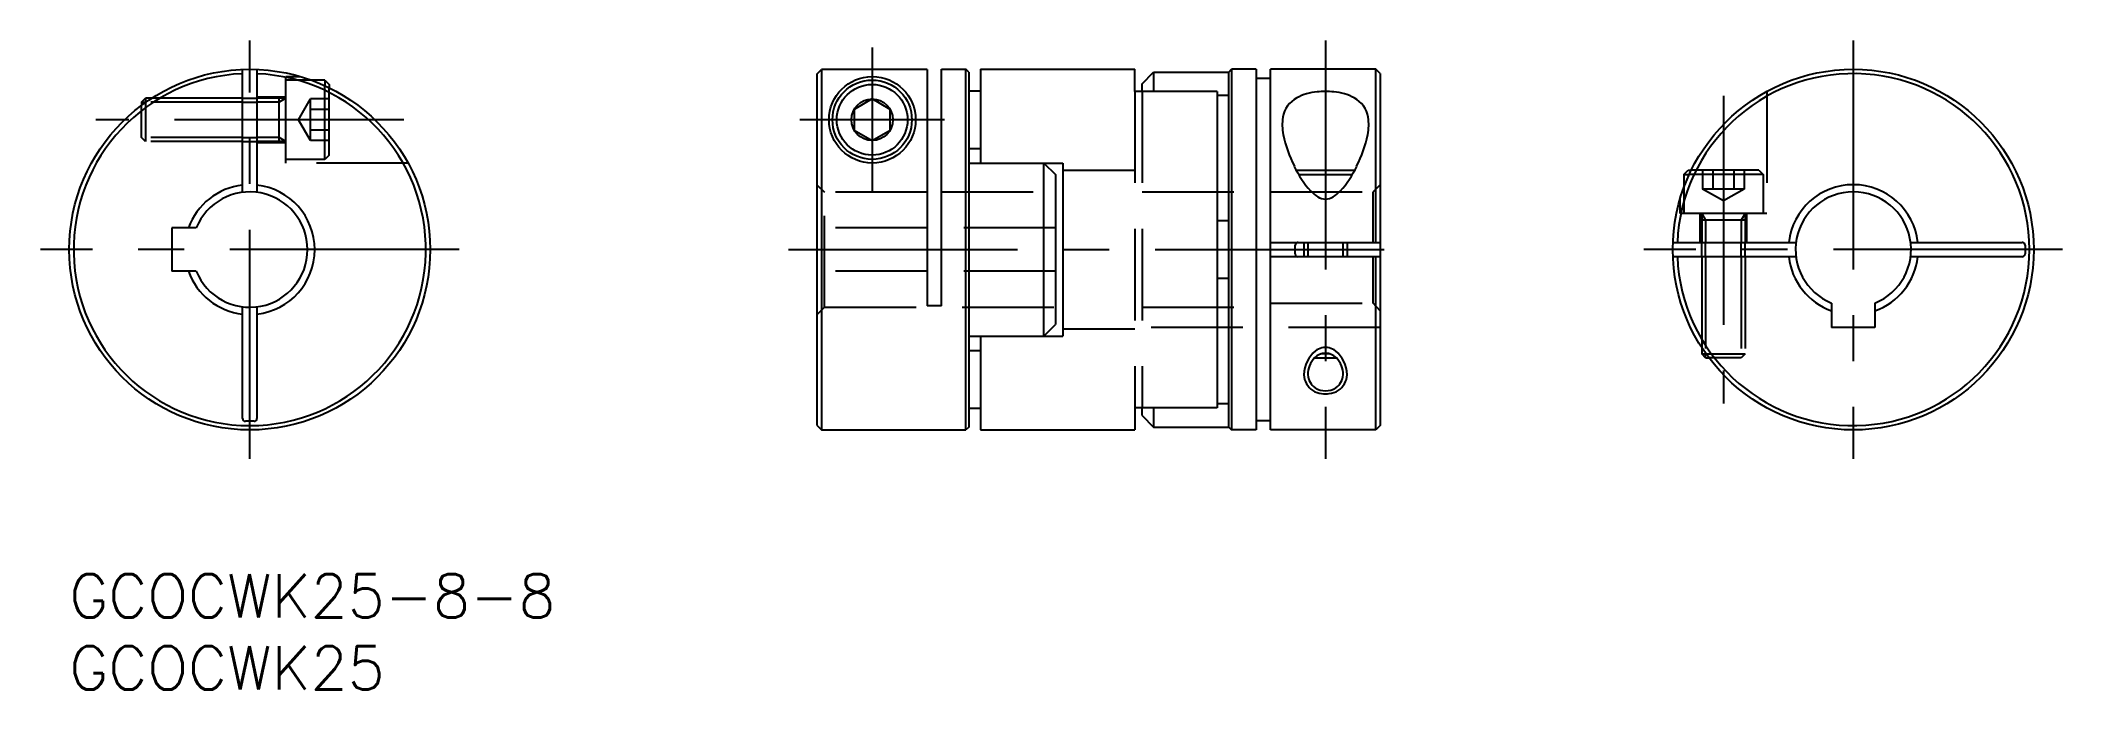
# Model space of a CAD drawing. Extents: x -2 to 138, y -8 to 37.
import ezdxf

# ---------------------------------------------------------------- set-up
doc = ezdxf.new("R2010")
doc.units = 0
doc.header["$LTSCALE"] = 0.5
doc.linetypes.add('CENTER', pattern=[50.8, 31.75, -6.35, 6.35, -6.35])
doc.linetypes.add('DASHED', pattern=[19.05, 12.7, -6.35])
for name, color, linetype in [('MSM_CENTER', 1, 'CENTER'), ('MSM_CONTINUOUS', 7, 'CONTINUOUS'), ('MSM_DASHED', 4, 'DASHED'), ('MSM_NARROW', 5, 'CONTINUOUS'), ('MSM_PART_NUMBER', 7, 'CONTINUOUS')]:
    doc.layers.add(name, color=color, linetype=linetype)
doc.styles.get("Standard").update_dxf_attribs({"font": 'txt.shx', "height": 2, "bigfont": 'bigfont.shx'})

# ---------------------------------------------------------------- blocks, each defined once
blk = doc.blocks.new('*U27')
at = {"layer": 'MSM_PART_NUMBER'}
blk.add_text('GCOCWK25-8-8', height=3, dxfattribs=at).set_placement((0, -3))
blk = doc.blocks.new('*U28')
at = {"layer": 'MSM_PART_NUMBER'}
blk.add_text('GCOCWK25', height=3, dxfattribs=at).set_placement((0, -8))

msp = doc.modelspace()

# ---------------------------------------------------------------- linework, layer by layer
at = {"layer": 'MSM_CENTER'}
for p, q in [((12.5, 8), (12.5, 37)), ((55.62, 36.5), (55.62, 26.5)), ((87.02, 37), (87.02, 8)), ((123.59, 37), (123.59, 8)), ((114.59, 33.17), (114.59, 11.83)), ((23.17, 31.5), (1.83, 31.5)), ((60.63, 31.5), (50.62, 31.5)), ((27, 22.5), (-2, 22.5)), ((49.82, 22.5), (92.82, 22.5)), ((138.09, 22.5), (109.09, 22.5))]:
    msp.add_line(p, q, dxfattribs=at)
at = {"layer": 'MSM_CONTINUOUS'}
for p, q in [((12, 26.47), (12, 34.99)), ((13, 34.99), (13, 26.47)), ((17.7, 34.25), (16.76, 34.25)), ((17.7, 34.25), (17.7, 33.87)), ((17.7, 34.25), (18, 33.95)), ((18, 33.95), (18, 33.72)), ((51.82, 34.69), (52.12, 34.99)), ((51.82, 10.3), (51.82, 34.69)), ((52.12, 34.99), (52.12, 10)), ((59.42, 34.99), (52.12, 34.99)), ((59.42, 34.99), (59.42, 18.6)), ((60.42, 18.6), (60.42, 35)), ((60.42, 35), (62.12, 35)), ((62.12, 10), (62.12, 35)), ((62.32, 34.8), (62.12, 35)), ((62.32, 34.8), (62.32, 10.2)), ((63.12, 35), (63.12, 28.5)), ((63.12, 35), (73.82, 35)), ((73.82, 33.47), (73.82, 35)), ((74.32, 34), (75.12, 34.8)), ((74.32, 33.47), (74.32, 34)), ((75.12, 34.8), (75.12, 33.47)), ((75.12, 34.8), (80.32, 34.8)), ((80.32, 34.8), (80.52, 35)), ((80.32, 10.2), (80.32, 34.8)), ((80.52, 35), (80.52, 10)), ((82.22, 35), (80.52, 35)), ((82.22, 35), (82.22, 10)), ((82.22, 34.38), (83.22, 34.38)), ((83.22, 10), (83.22, 35)), ((90.52, 35), (83.22, 35)), ((90.52, 23), (90.52, 35)), ((90.82, 34.7), (90.52, 35)), ((90.82, 34.7), (90.82, 10.3)), ((5, 32.73), (5.27, 33)), ((5, 32.73), (5, 32.5)), ((5.72, 33), (5.27, 33)), ((5.27, 33), (5.27, 32.7)), ((12, 33), (13, 33)), ((55.62, 32.94), (54.37, 32.22)), ((54.37, 32.22), (54.37, 30.78)), ((56.87, 32.22), (55.62, 32.94)), ((56.87, 30.78), (56.87, 32.22)), ((62.32, 33.5), (63.12, 33.5)), ((79.52, 33.47), (73.82, 33.47)), ((79.52, 33.47), (79.52, 11.53)), ((80.32, 33.18), (79.52, 33.18)), ((12, 30), (13, 30)), ((54.37, 30.78), (55.62, 30.06)), ((55.62, 30.06), (56.87, 30.78)), ((62.32, 29.5), (63.12, 29.5)), ((62.32, 28.5), (68.82, 28.5)), ((67.52, 28.5), (68.32, 27.7)), ((67.52, 16.5), (67.52, 28.5)), ((68.82, 28.5), (68.82, 16.5)), ((68.32, 27.7), (68.32, 17.3)), ((85.01, 28), (89.04, 28)), ((85.17, 27.7), (88.87, 27.7)), ((111.84, 27.7), (112.14, 28)), ((111.84, 27.7), (112.22, 27.7)), ((111.84, 27.7), (111.84, 26.76)), ((112.14, 28), (112.36, 28)), ((7.1, 24), (7.1, 21)), ((8.79, 24), (7.1, 24)), ((80.32, 24.5), (79.52, 24.5)), ((83.22, 23), (90.82, 23)), ((85.52, 23), (85.52, 22)), ((88.52, 23), (88.52, 22)), ((111.1, 23), (119.62, 23)), ((113.09, 22), (113.09, 23)), ((116.09, 22), (116.09, 23)), ((127.56, 23), (135.29, 23)), ((135.49, 22.8), (135.49, 22.2)), ((90.82, 22), (83.22, 22)), ((90.52, 10), (90.52, 22)), ((119.62, 22), (111.1, 22)), ((135.29, 22), (127.56, 22)), ((8.79, 21), (7.1, 21)), ((80.32, 20.5), (79.52, 20.5)), ((12, 10.8), (12, 18.53)), ((13, 18.53), (13, 10.8)), ((60.42, 18.6), (59.42, 18.6)), ((122.09, 18.79), (122.09, 17.1)), ((125.09, 18.79), (125.09, 17.1)), ((67.52, 16.5), (68.32, 17.3)), ((125.09, 17.1), (122.09, 17.1)), ((62.32, 16.5), (68.82, 16.5)), ((62.32, 15.5), (63.12, 15.5)), ((63.12, 16.5), (63.12, 10)), ((113.09, 15.72), (113.09, 15.27)), ((86.26, 15), (87.79, 15)), ((87.34, 15.27), (86.71, 15.27)), ((113.09, 15.27), (113.39, 15.27)), ((113.36, 15), (113.09, 15.27)), ((113.36, 15), (113.59, 15)), ((62.32, 11.5), (63.12, 11.5)), ((79.52, 11.53), (73.82, 11.53)), ((73.82, 11.53), (73.82, 10)), ((74.32, 11), (74.32, 11.53)), ((75.12, 11.53), (75.12, 10.2)), ((79.52, 11.82), (80.32, 11.82)), ((12.8, 10.6), (12.2, 10.6)), ((51.82, 10.3), (52.12, 10)), ((52.12, 10), (62.12, 10)), ((62.32, 10.2), (62.12, 10)), ((63.12, 10), (73.82, 10)), ((74.32, 11), (75.12, 10.2)), ((75.12, 10.2), (80.32, 10.2)), ((80.32, 10.2), (80.52, 10)), ((82.22, 10), (80.52, 10)), ((83.22, 10.62), (82.22, 10.62)), ((90.52, 10), (83.22, 10)), ((90.82, 10.3), (90.52, 10))]:
    msp.add_line(p, q, dxfattribs=at)
for centre, radius in [((12.5, 22.5), 12.5), ((55.63, 31.5), 3), ((55.62, 31.5), 2.75), ((55.62, 31.5), 2.45), ((123.59, 22.5), 12.5), ((55.62, 31.5), 1.44)]:
    msp.add_circle(centre, radius, dxfattribs=at)
for centre, radius, start, end in [((12.5, 22.5), 12.2, 92.3488, 87.6512), ((123.59, 22.5), 12.2, 182.3488, 177.6512), ((85.92, 31.37), 1.87, 118.3091, 170.4095), ((86.75, 29.82), 3.63, 94.8453, 118.2932), ((87.02, 28.09), 5.37, 83.7746, 96.2254), ((87.3, 29.82), 3.63, 61.7068, 85.1547), ((88.13, 31.37), 1.87, 9.5905, 61.6909), ((87.32, 31.13), 3.29, 170.4095, 191.6457), ((86.73, 31.13), 3.29, 348.3543, 9.5905), ((92.4, 32.18), 8.48, 191.6457, 207.4085), ((81.65, 32.18), 8.48, 332.5915, 348.3543), ((91.47, 31.42), 7.32, 205.5045, 221.6259), ((82.58, 31.42), 7.32, 318.3741, 334.4955), ((12.5, 22.5), 4.5, 96.3794, 160.5288), ((12.5, 22.5), 4.5, 276.3794, 83.6206), ((123.59, 22.5), 4.5, 6.3794, 173.6206), ((12.5, 22.5), 4, 202.0243, 157.9757), ((87.67, 28.08), 2.25, 222.3004, 238.4173), ((87.02, 26.97), 0.97, 236.5664, 303.4336), ((86.38, 28.08), 2.25, 301.5827, 317.6996), ((123.59, 22.5), 4, 292.0243, 247.9757), ((85.11, 22.81), 0.186, 131.7081, 181.853), ((76.49, 22.5), 8.44, 357.9637, 2.0363), ((85.13, 22.78), 0.223, 89.3204, 131.2455), ((135.29, 22.8), 0.2, 0, 90), ((85.11, 22.19), 0.186, 178.147, 228.2919), ((85.13, 22.22), 0.223, 228.7545, 270.6796), ((123.59, 22.5), 4.5, 186.3794, 250.5288), ((123.59, 22.5), 4.5, 289.4712, 353.6206), ((135.29, 22.2), 0.2, 270, 0), ((12.5, 22.5), 4.5, 199.4712, 263.6206), ((87.57, 13.8), 1.77, 137.5474, 179.3027), ((87.02, 14.23), 1.08, 45.0895, 134.9105), ((86.48, 13.8), 1.77, 0.6973, 42.4526), ((86.97, 13.89), 1.17, 183.3865, 235.7827), ((87.02, 14.01), 1.3, 236.496, 303.504), ((87.08, 13.89), 1.17, 304.2173, 356.6135), ((12.2, 10.8), 0.2, 180, 270), ((12.8, 10.8), 0.2, 270, 0)]:
    msp.add_arc(centre, radius, start, end, dxfattribs=at)
at = {"layer": 'MSM_DASHED'}
for p, q in [((15, 28.5), (15, 34.5)), ((15, 34.5), (16, 34.5)), ((16.76, 34.25), (15, 34.25)), ((17.7, 28.75), (17.7, 33.87)), ((18, 29.05), (18, 33.72)), ((5, 30.27), (5, 32.5)), ((5.27, 32.7), (5.27, 30)), ((12, 32.73), (5.32, 32.73)), ((12, 33), (5.72, 33)), ((13, 33.1), (15, 33.1)), ((15, 33), (13, 33)), ((14.53, 32.73), (13, 32.73)), ((15, 33), (14.53, 32.73)), ((14.53, 30), (14.53, 33)), ((15.87, 31.5), (16.7, 32.94)), ((16.7, 30.06), (16.7, 32.94)), ((18, 32.94), (16.7, 32.94)), ((18, 32.22), (16.7, 32.22)), ((73.82, 33.47), (73.82, 11.53)), ((74.32, 33.47), (74.32, 11.53)), ((117.59, 33.47), (117.59, 25)), ((16.7, 30.06), (15.87, 31.5)), ((12, 30), (2.5, 30)), ((12, 30.27), (2.71, 30.27)), ((5.27, 30), (5, 30.27)), ((14.53, 30.27), (13, 30.27)), ((15, 30), (13, 30)), ((15, 29.9), (13, 29.9)), ((15, 30), (14.53, 30.27)), ((18, 30.78), (16.7, 30.78)), ((18, 30.06), (16.7, 30.06)), ((17.7, 28.75), (15, 28.75)), ((23.47, 28.5), (15, 28.5)), ((18, 29.05), (17.7, 28.75)), ((51.82, 26.97), (52.32, 26.47)), ((68.82, 28), (73.82, 28)), ((90.82, 27), (90.32, 26.5)), ((111.84, 26.76), (111.84, 25)), ((117.34, 27.7), (112.22, 27.7)), ((117.04, 28), (112.36, 28)), ((113.14, 28), (113.14, 26.7)), ((116.03, 26.7), (113.14, 26.7)), ((114.59, 25.87), (113.14, 26.7)), ((113.87, 28), (113.87, 26.7)), ((116.03, 26.7), (114.59, 25.87)), ((115.31, 28), (115.31, 26.7)), ((116.03, 28), (116.03, 26.7)), ((117.04, 28), (117.34, 27.7)), ((117.34, 27.7), (117.34, 25)), ((59.42, 26.47), (52.32, 26.47)), ((52.32, 18.5), (52.32, 26.47)), ((60.42, 26.5), (68.32, 26.5)), ((74.32, 26.5), (82.22, 26.5)), ((83.22, 26.5), (90.32, 26.5)), ((90.32, 23), (90.32, 26.5)), ((111.59, 25), (111.59, 26)), ((59.42, 24), (51.82, 24)), ((68.32, 24), (60.42, 24)), ((117.59, 25), (111.59, 25)), ((112.99, 23), (112.99, 25)), ((113.09, 25), (113.36, 24.53)), ((113.09, 25), (113.09, 23)), ((116.09, 24.53), (113.09, 24.53)), ((113.36, 24.53), (113.36, 23)), ((116.09, 25), (115.82, 24.53)), ((115.82, 24.53), (115.82, 23)), ((116.09, 25), (116.09, 23)), ((116.19, 25), (116.19, 23)), ((90.32, 18.79), (90.32, 22)), ((113.09, 22), (113.09, 15.72)), ((113.36, 22), (113.36, 15.32)), ((115.82, 22), (115.82, 12.71)), ((116.09, 22), (116.09, 12.5)), ((59.42, 21), (51.82, 21)), ((68.32, 21), (60.42, 21)), ((51.82, 18), (52.32, 18.5)), ((52.32, 18.5), (68.32, 18.5)), ((74.32, 18.5), (82.22, 18.5)), ((83.22, 18.79), (90.32, 18.79)), ((90.82, 18.26), (90.32, 18.79)), ((68.82, 17), (73.82, 17)), ((90.82, 17.1), (74.32, 17.1)), ((113.39, 15.27), (116.09, 15.27)), ((115.82, 15), (113.59, 15)), ((116.09, 15.27), (115.82, 15))]:
    msp.add_line(p, q, dxfattribs=at)
at = {"layer": 'MSM_NARROW'}
for p, q in [((5, 32.73), (5.32, 32.73)), ((12, 32.73), (13, 32.73)), ((12, 30.27), (13, 30.27)), ((85.8, 23), (85.8, 22)), ((88.25, 22), (88.25, 23)), ((113.36, 22), (113.36, 23)), ((115.82, 22), (115.82, 23)), ((113.36, 15), (113.36, 15.32))]:
    msp.add_line(p, q, dxfattribs=at)
for centre, radius, start, end in [((87.69, 13.8), 2.16, 128.8042, 179.3027), ((87.09, 14.43), 1.3, 104.5335, 125.584), ((87.02, 14.64), 1.08, 75.871, 104.129), ((86.96, 14.43), 1.3, 54.416, 75.4665), ((86.36, 13.8), 2.16, 0.6973, 51.1958), ((86.95, 13.91), 1.43, 183.3865, 235.7827), ((86.97, 14.15), 1.65, 239.9221, 262.3684), ((87.07, 14.15), 1.65, 277.6316, 300.0779), ((87.1, 13.91), 1.43, 304.2173, 356.6135), ((87.02, 14.37), 1.87, 261.7395, 278.2605)]:
    msp.add_arc(centre, radius, start, end, dxfattribs=at)

# ---------------------------------------------------------------- block references
at = {"layer": 'MSM_CONTINUOUS'}
for name in ['*U27', '*U28']:
    msp.add_blockref(name, (0, 0), dxfattribs=at)

doc.saveas('drawing.dxf')
